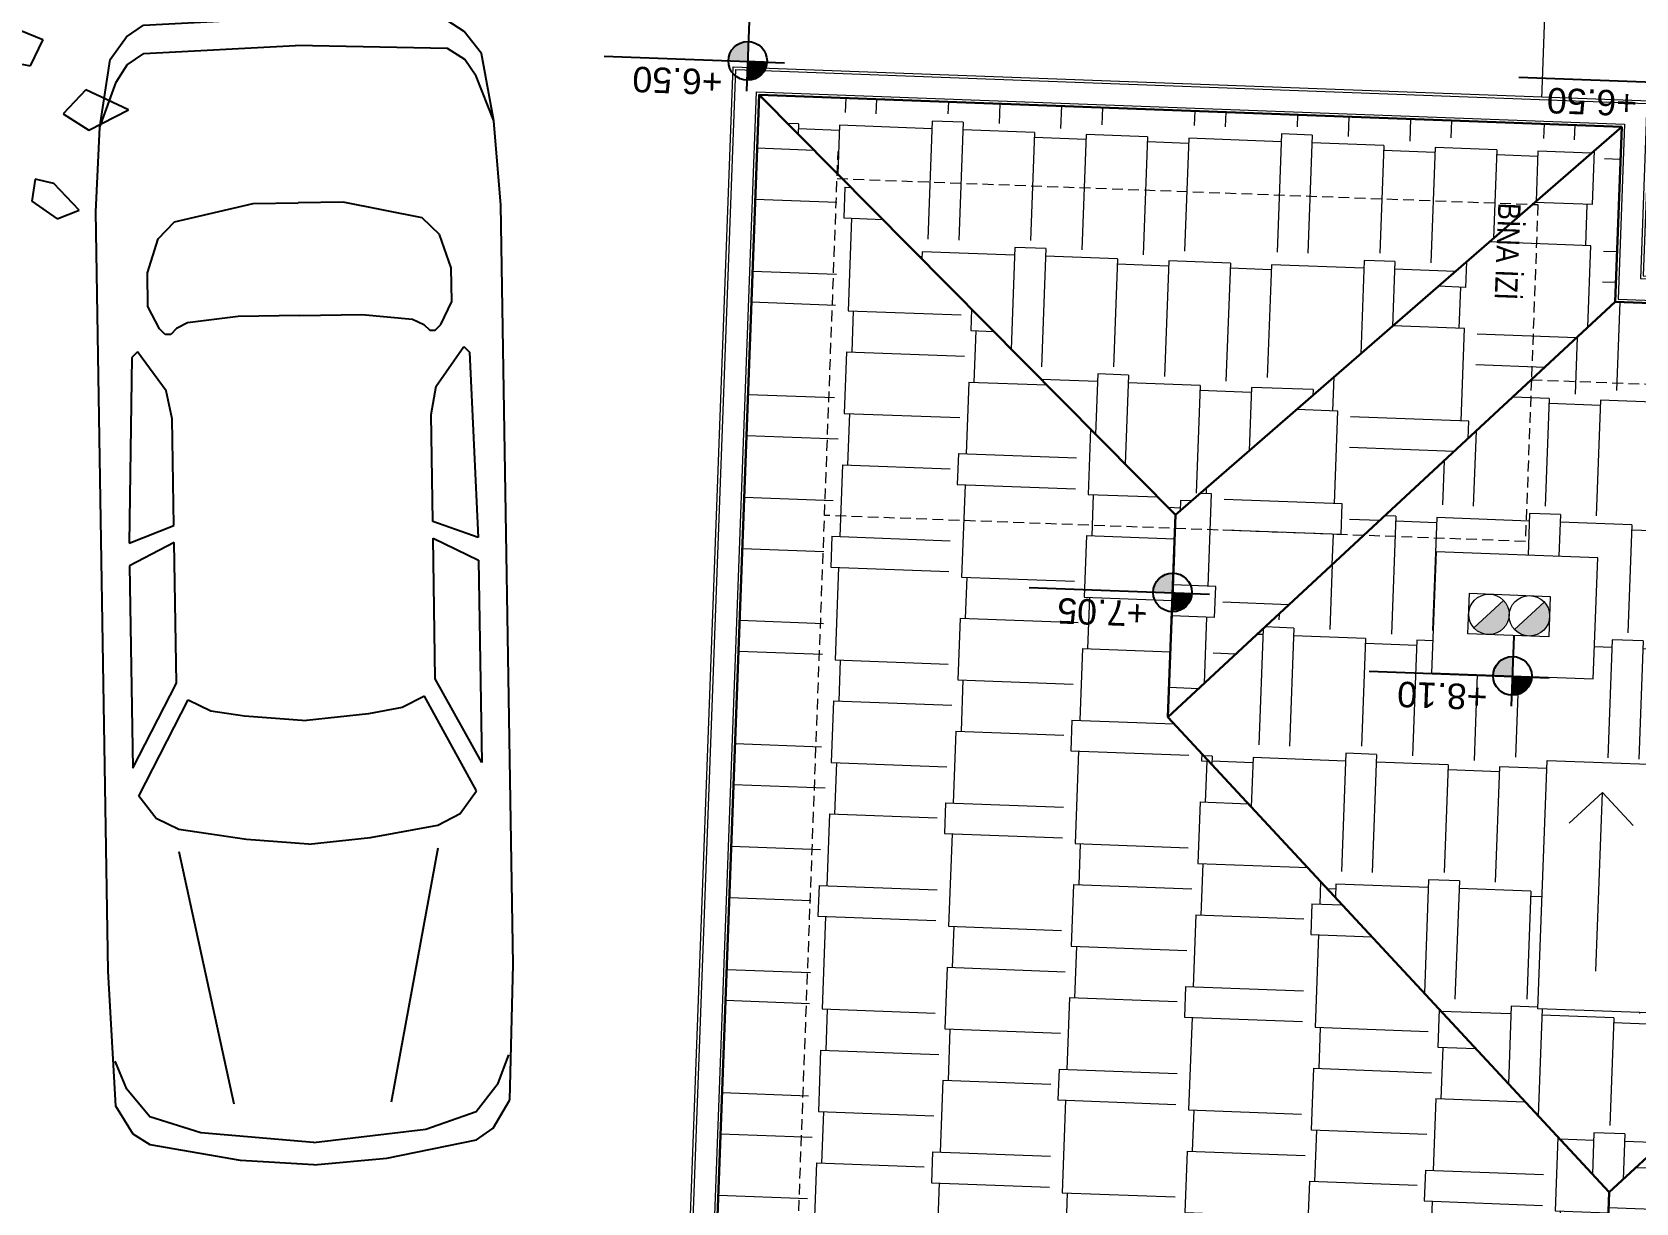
# Model space of a CAD drawing. Header units: centimetres. Extents: x 63871 to 181827, y -95930 to 42199.
# Drawn here: x 175974 to 176568, y 23189 to 23623 of the extents above; entities that cross this region are included whole.
import ezdxf

# ---------------------------------------------------------------- set-up
doc = ezdxf.new("R2010")
doc.units = ezdxf.units.CM
doc.linetypes.add('11-021_500-SatisOfisi_220512$0${ Diamond }', pattern=[12, 4, -2, 2, 2, -2])
for name, color, linetype, lineweight in [('A-AREA-IDEN', 7, 'Continuous', 9), ('A-FLOR-HRAL', 11, 'Continuous', 9), ('A-GLAZ', 151, 'Continuous', 9), ('A-WALL', 12, 'Continuous', 50), ('ARM_Pen_No__252', 8, 'Continuous', 18), ('Baca', 82, 'Continuous', 9), ('İz DÜŞÜMÜ', 7, '11-021_500-SatisOfisi_220512$0${ Diamond }', 18), ('OLUK', 222, 'Continuous', 15), ('tefriş', 21, 'Continuous', 20), ('Çatı', 144, 'Continuous', 30)]:
    doc.layers.add(name, color=color, linetype=linetype, lineweight=lineweight)
for name, color, linetype in [('Bitirme - Duvar', 7, 'Continuous'), ('CAY', 94, 'Continuous'), ('Dıış Ölçü', 140, 'Continuous'), ('furn', 7, 'Continuous'), ('KOT', 171, 'Continuous')]:
    doc.layers.add(name, color=color, linetype=linetype)
doc.styles.add('Arial_1', font='Arial.ttf', dxfattribs={"height": 300})
doc.styles.add('MtXpl_Arial_Narrow_1', font='')
doc.styles.add('OLUŞTURULMUŞ_STİL_1', font='Arial.ttf')
doc.styles.add('RomanS', font='')
doc.styles.get('MtXpl_Arial_Narrow_1').set_extended_font_data('Arial Narrow')
doc.styles.get('RomanS').set_extended_font_data('Stylus BT')
doc.dimstyles.new('BÖYÜK', dxfattribs={"dimtxt": 70, "dimasz": 5, "dimexe": 5, "dimexo": 5, "dimgap": 2, "dimtad": 3, "dimdec": 0, "dimzin": 0, "dimdsep": 46, "dimtxsty": 'RomanS', "dimblk": 'DOT', "dimcen": 5, "dimadec": 0, "dimazin": 0, "dimtfac": 1, "dimtdec": 0, "dimtix": 1, "dimtofl": 0, "dimtmove": 1, "dimatfit": 0, "dimldrblk": 'DOT', "dimfxl": 10, "dimfxlon": 1, "dimtolj": 1, "dimtzin": 0, "dimarcsym": 0})
pattern_1 = [(0, (-196861.627, -36377.483), (97.155, 45.72), [22.86, -19.05, 26.67, -11.43, 34.29, -15.24]), (0, (-196838.767, -36375.58), (97.155, 45.72), [19.05, -72.39, 15.24, -22.86]), (0, (-196793.047, -36380.34), (97.155, 45.72), [11.43, -118.11]), (90, (-196861.627, -36377.483), (-32.385, 45.72), [43.815, -139.065]), (90, (-196838.767, -36377.483), (-32.385, 45.72), [42.8625, -140.0175]), (90, (-196819.717, -36377.483), (-32.385, 45.72), [40.005, -142.875]), (90, (-196793.047, -36380.34), (-32.385, 45.72), [43.815, -139.065]), (90, (-196781.617, -36380.34), (-32.385, 45.72), [43.815, -139.065]), (90, (-196747.327, -36377.483), (-32.385, 45.72), [41.91, -140.97])]
pattern_2 = [(270, (-196861.627, -36377.483), (45.72, -97.155), [22.86, -19.05, 26.67, -11.43, 34.29, -15.24]), (270, (-196859.72, -36400.343), (45.72, -97.155), [19.05, -72.39, 15.24, -22.86]), (270, (-196864.484, -36446.063), (45.72, -97.155), [11.43, -118.11]), (0, (-196861.627, -36377.483), (45.72, 32.385), [43.815, -139.065]), (0, (-196861.627, -36400.343), (45.72, 32.385), [42.8625, -140.0175]), (0, (-196861.627, -36419.393), (45.72, 32.385), [40.005, -142.875]), (0, (-196864.484, -36446.063), (45.72, 32.385), [43.815, -139.065]), (0, (-196864.484, -36457.493), (45.72, 32.385), [43.815, -139.065]), (0, (-196861.627, -36491.783), (45.72, 32.385), [41.91, -140.97])]

# ---------------------------------------------------------------- blocks, each defined once
blk = doc.blocks.new('afadfa')
at = {"layer": 'Baca'}
h = blk.add_hatch(color=0, dxfattribs=at)
h.dxf.hatch_style = 1
h.paths.add_polyline_path([(525548.61, 4261233.83, 0.670516), (525535.77, 4261228.56, 0.199315), (525537.97, 4261223.25)])
h = blk.add_hatch(color=0, dxfattribs=at)
h.dxf.hatch_style = 1
h.paths.add_polyline_path([(525563.68, 4261233.75, 0.675614), (525550.77, 4261228.56, 0.202965), (525553.05, 4261223.18)])
for p, q in [((525537.97, 4261223.25), (525548.61, 4261233.83)), ((525553.05, 4261223.18), (525563.68, 4261233.75))]:
    blk.add_line(p, q, dxfattribs=at)
blk.add_lwpolyline([(525535.77, 4261236.11), (525565.77, 4261236.05), (525565.77, 4261220.99), (525535.77, 4261221.06)], close=True, dxfattribs=at)
for centre in [(525543.27, 4261228.56), (525558.27, 4261228.56)]:
    blk.add_circle(centre, 7.5, dxfattribs=at)
blk = doc.blocks.new('HRD')
at = {"layer": 'ARM_Pen_No__252'}
h = blk.add_hatch(dxfattribs=at)
h.set_pattern_fill('AR-B816', color=256, scale=0.09)
h.set_pattern_definition([(0, (-39959.2, 0), (0, 18.288), []), (90, (-39959.2, 0), (-18.288, 18.288), [18.288, -18.288])])
h.paths.add_polyline_path([(154149.63, 35592.48), (154149.63, 35503.48), (154219.63, 35503.48), (154219.63, 35483.24), (154324.63, 35483.24), (154324.63, 35692.48), (154369.63, 35692.48), (154369.63, 35927.48), (154369.63, 35927.48), (154369.63, 36097.48), (154369.63, 36177.48), (154254.63, 36177.48), (153954.63, 36177.48), (153839.63, 36177.48), (153839.63, 35897.6), (153869.63, 35897.54), (153869.63, 35882.48), (154019.63, 35882.48), (154019.63, 35872.48), (154019.63, 35833.25, -0.444416), (154030.45, 35823.48, -0.444416), (154019.63, 35813.72), (154019.63, 35773.48), (153939.63, 35773.48), (153939.63, 35692.48), (154019.63, 35692.48), (154019.63, 35687.48), (154019.63, 35633.7), (154020.63, 35632.93), (154019.63, 35631.47), (154019.63, 35592.48), (154019.63, 35582.48), (153989.63, 35582.48), (153989.63, 35577.48), (153989.63, 35497.48), (153989.63, 35437.48), (153994.63, 35437.48), (154094.63, 35437.48), (154139.63, 35437.48), (154139.63, 35592.48)])
blk.add_line((154324.63, 35644.48), (154369.63, 35644.48))
at = {"layer": 'A-FLOR-HRAL'}
blk.add_line((154119.71, 35317.48), (154119.71, 35417.48), dxfattribs=at)
at = {"layer": 'A-GLAZ', "ltscale": 3}
for p, q in [((154369.63, 35692.48), (154369.63, 35542.48)), ((154389.63, 35692.48), (154389.63, 35542.48)), ((154379.63, 35687.48), (154379.63, 35612.48)), ((154384.63, 35612.48), (154384.63, 35687.48)), ((154382.13, 35682.48), (154382.13, 35617.48)), ((154379.63, 35622.48), (154374.63, 35622.48)), ((154374.63, 35622.48), (154374.63, 35547.48)), ((154379.63, 35617.48), (154374.63, 35617.48)), ((154377.13, 35617.48), (154377.13, 35552.48)), ((154379.63, 35547.48), (154379.63, 35622.48)), ((154379.63, 35617.48), (154384.63, 35617.48)), ((154379.63, 35612.48), (154384.63, 35612.48)), ((154379.63, 35552.48), (154374.63, 35552.48)), ((154379.63, 35547.48), (154379.63, 35552.48)), ((154389.63, 35547.48), (154369.63, 35547.48)), ((154369.63, 35547.48), (154369.63, 35542.48)), ((154389.63, 35542.48), (154389.63, 35547.48)), ((154369.63, 35542.48), (154389.63, 35542.48))]:
    blk.add_line(p, q, dxfattribs=at)
at = {"layer": 'A-WALL', "lineweight": 53}
for p, q in [((154139.63, 35437.48), (154139.63, 35592.48)), ((154139.63, 35592.48), (154149.63, 35592.48)), ((154149.63, 35592.48), (154149.63, 35437.48)), ((154369.63, 35437.48), (154369.63, 35542.48)), ((154369.63, 35542.48), (154389.63, 35542.48)), ((154389.63, 35542.48), (154389.63, 35417.48)), ((154389.63, 35542.48), (154389.63, 35417.48)), ((154094.63, 35437.48), (154139.63, 35437.48)), ((154149.63, 35437.48), (154369.63, 35437.48)), ((154389.63, 35417.48), (154094.63, 35417.48))]:
    blk.add_line(p, q, dxfattribs=at)
at = {"layer": 'A-WALL', "lineweight": 50}
blk.add_line((154389.63, 35542.48), (154369.63, 35542.48), dxfattribs=at)
at = {"layer": 'Bitirme - Duvar', "color": 161, "linetype": 'Continuous', "lineweight": 25}
blk.add_line((154427.13, 35617.48), (154369.63, 35617.48), dxfattribs=at)
blk.add_circle((154437.36, 35617.48), 10.23, dxfattribs=at)
at = {"layer": 'İz DÜŞÜMÜ'}
blk.add_lwpolyline([(153819.63, 36347.48), (154419.63, 36347.49), (154419.63, 35292.49), (154159.63, 35292.49), (154159.63, 35357.48), (153819.63, 35357.48), (153819.63, 36347.48)], dxfattribs=at)
at = {"layer": 'tefriş'}
for p, q in [((154324.63, 35483.24), (154324.63, 35692.48)), ((154324.63, 35644.48), (154324.63, 35540.24)), ((154369.63, 35644.48), (154324.63, 35644.48)), ((154325.53, 35542.04), (154325.53, 35642.68)), ((154326.43, 35643.58), (154367.83, 35643.58)), ((154368.73, 35642.68), (154368.73, 35542.04)), ((154369.63, 35540.24), (154369.63, 35644.48)), ((154330.03, 35639.53), (154330.03, 35623.04)), ((154331.83, 35639.53), (154330.03, 35639.53)), ((154331.83, 35623.04), (154331.83, 35639.53)), ((154333.63, 35639.53), (154333.63, 35623.04)), ((154335.43, 35639.53), (154333.63, 35639.53)), ((154335.43, 35623.04), (154335.43, 35639.53)), ((154337.23, 35639.53), (154337.23, 35623.04)), ((154339.03, 35639.53), (154337.23, 35639.53)), ((154339.03, 35623.04), (154339.03, 35639.53)), ((154340.83, 35639.53), (154340.83, 35623.04)), ((154342.63, 35639.53), (154340.83, 35639.53)), ((154342.63, 35623.04), (154342.63, 35639.53)), ((154344.43, 35639.53), (154344.43, 35623.04)), ((154346.23, 35639.53), (154344.43, 35639.53)), ((154346.23, 35623.04), (154346.23, 35639.53)), ((154348.03, 35639.53), (154348.03, 35623.04)), ((154349.83, 35639.53), (154348.03, 35639.53)), ((154349.83, 35623.04), (154349.83, 35639.53)), ((154351.63, 35639.53), (154351.63, 35623.04)), ((154353.43, 35639.53), (154351.63, 35639.53)), ((154353.43, 35623.04), (154353.43, 35639.53)), ((154355.23, 35639.53), (154355.23, 35623.04)), ((154357.03, 35639.53), (154355.23, 35639.53)), ((154357.03, 35623.04), (154357.03, 35639.53)), ((154358.83, 35639.53), (154358.83, 35623.04)), ((154360.63, 35639.53), (154358.83, 35639.53)), ((154360.63, 35623.04), (154360.63, 35639.53)), ((154362.43, 35639.53), (154362.43, 35623.04)), ((154364.23, 35639.53), (154362.43, 35639.53)), ((154364.23, 35623.04), (154364.23, 35639.53)), ((154360.18, 35618.99), (154329.58, 35618.99)), ((154330.03, 35623.04), (154331.83, 35623.04)), ((154330.03, 35618.09), (154359.73, 35618.09)), ((154333.63, 35623.04), (154335.43, 35623.04)), ((154337.23, 35623.04), (154339.03, 35623.04)), ((154340.83, 35623.04), (154342.63, 35623.04)), ((154344.43, 35623.04), (154346.23, 35623.04)), ((154348.03, 35623.04), (154349.83, 35623.04)), ((154351.63, 35623.04), (154353.43, 35623.04)), ((154355.23, 35623.04), (154357.03, 35623.04)), ((154358.83, 35623.04), (154360.63, 35623.04)), ((154362.43, 35623.04), (154364.23, 35623.04)), ((154326.88, 35616.29), (154326.88, 35584.79)), ((154327.78, 35615.84), (154327.78, 35585.24)), ((154361.98, 35615.84), (154361.98, 35585.24)), ((154362.88, 35616.29), (154362.88, 35584.79)), ((154353.48, 35593.8), (154367.02, 35580.26)), ((154365.81, 35579.05), (154352.27, 35592.59)), ((154364.63, 35585.6), (154364.63, 35591.76)), ((154365.77, 35591.76), (154365.77, 35585.6)), ((154329.58, 35582.09), (154360.18, 35582.09)), ((154359.73, 35582.99), (154330.03, 35582.99)), ((154326.88, 35545.19), (154326.88, 35576.69)), ((154327.78, 35545.64), (154327.78, 35576.24)), ((154329.58, 35579.39), (154360.18, 35579.39)), ((154359.73, 35578.49), (154330.03, 35578.49)), ((154361.98, 35545.64), (154361.98, 35576.24)), ((154362.88, 35545.19), (154362.88, 35576.69)), ((154364.63, 35576.14), (154364.63, 35569.97)), ((154365.77, 35569.97), (154365.77, 35576.14)), ((154324.63, 35540.24), (154369.63, 35540.24)), ((154367.83, 35541.14), (154326.43, 35541.14)), ((154360.18, 35542.49), (154329.58, 35542.49)), ((154330.03, 35543.39), (154359.73, 35543.39)), ((154204.63, 35509.48), (154204.63, 35510.48)), ((154204.63, 35510.48), (154214.63, 35510.48)), ((154214.63, 35510.48), (154214.63, 35509.48)), ((154149.63, 35507.48), (154149.63, 35441.48)), ((154219.63, 35507.48), (154149.63, 35507.48)), ((154214.63, 35509.48), (154204.63, 35509.48)), ((154210.63, 35507.48), (154210.63, 35509.48)), ((154213.63, 35507.48), (154213.63, 35509.48)), ((154219.63, 35441.48), (154219.63, 35507.48)), ((154219.63, 35503.48), (154149.63, 35503.48)), ((154149.63, 35502.48), (154219.63, 35502.48)), ((154219.63, 35483.24), (154324.63, 35483.24)), ((154149.63, 35441.48), (154153.66, 35441.48)), ((154165.5, 35441.48), (154168.81, 35441.48)), ((154179.63, 35441.48), (154219.63, 35441.48)), ((154152.63, 35437.48), (154152.63, 35438.48)), ((154152.63, 35438.48), (154153.39, 35438.48)), ((154216.63, 35437.48), (154152.63, 35437.48)), ((154179.63, 35438.48), (154216.63, 35438.48)), ((154216.63, 35438.48), (154216.63, 35437.48))]:
    blk.add_line(p, q, dxfattribs=at)
blk.add_lwpolyline([(154352.81, 35620.62), (154352.81, 35621.46), (154337.06, 35621.46), (154337.06, 35620.62)], close=True, dxfattribs=at)
for centre in [(154347.46, 35600.61), (154347.46, 35560.51)]:
    blk.add_circle(centre, 3.11, dxfattribs=at)
for centre, radius, start, end in [((154326.43, 35642.68), 0.9, 90, 180), ((154367.83, 35642.68), 0.9, 0, 90), ((154329.58, 35616.29), 2.7, 90, 180), ((154330.03, 35615.84), 2.25, 90, 180), ((154359.73, 35615.84), 2.25, 0, 90), ((154360.18, 35616.29), 2.7, 0, 90), ((154352.88, 35593.19), 0.857, 45, 225), ((154353.77, 35592.3), 0.572, 270, 270), ((154365.2, 35586.62), 1.71, 109.47122, 70.52878), ((154365.2, 35591.76), 0.572, 0, 180), ((154329.58, 35584.79), 2.7, 180, 270), ((154330.03, 35585.24), 2.25, 180, 270), ((154359.73, 35585.24), 2.25, 270, 312.8196), ((154360.18, 35584.79), 2.7, 270, 313.18306), ((154360.18, 35584.79), 2.7, 352.10725, 0), ((154365.2, 35585.94), 0.668, 211.22508, 328.77492), ((154365.2, 35580.87), 1.71, 345, 105), ((154329.58, 35576.69), 2.7, 90, 180), ((154330.03, 35576.24), 2.25, 90, 180), ((154359.73, 35576.24), 2.25, 0, 90), ((154360.18, 35576.69), 2.7, 0, 90), ((154365.2, 35580.87), 1.71, 165, 285), ((154365.2, 35575.12), 1.71, 289.47122, 250.52878), ((154365.2, 35575.79), 0.668, 31.22508, 148.77492), ((154366.41, 35579.66), 0.857, 225, 45), ((154365.2, 35569.97), 0.572, 180, 0), ((154326.43, 35542.04), 0.9, 180, 270), ((154329.58, 35545.19), 2.7, 180, 270), ((154330.03, 35545.64), 2.25, 180, 270), ((154359.73, 35545.64), 2.25, 270, 0), ((154360.18, 35545.19), 2.7, 270, 0), ((154367.83, 35542.04), 0.9, 270, 0)]:
    blk.add_arc(centre, radius, start, end, dxfattribs=at)
at = {"layer": 'Baca'}
blk.add_blockref('afadfa', (-371386.14, -4225783.58), dxfattribs=at)
at = {"style": 'MtXpl_Arial_Narrow_1'}
blk.add_text('I.KAT İZ DÜŞÜMÜ', height=8.316, rotation=359.95698, dxfattribs=at).set_placement((154335.01, 35297.43))
at = {"layer": 'Bitirme - Duvar', "linetype": 'Continuous', "char_height": 10, "attachment_point": 7, "style": 'OLUŞTURULMUŞ_STİL_1'}
for s, insert, rotation in [('\\A1;150', (154394.56, 35623.32), 0), ('\\A1;P', (154443.49, 35615.16), 90)]:
    blk.add_mtext(s, dxfattribs=dict(at, insert=insert, rotation=rotation))
at = {"layer": 'Bitirme - Duvar', "linetype": 'Continuous', "insert": (154394.56, 35603.32), "char_height": 10, "width": 22.2306, "attachment_point": 7, "rotation": 0, "style": 'OLUŞTURULMUŞ_STİL_1'}
blk.add_mtext('\\A1;120', dxfattribs=at)
blk = doc.blocks.new('02PCAR03')
at = {"color": 0, "linetype": 'ByBlock'}
for p, q in [((-185, 35), (-197, 33)), ((-185, 35), (-193, 32)), ((-170, 36), (-185, 35)), ((-35, 36), (-170, 36)), ((-11, 35), (-35, 36)), ((-14, 33), (-19, 35)), ((-6, 32), (-11, 35)), ((-197, 33), (-201, 30)), ((-193, 32), (-196, 30)), ((-9, 29), (-14, 33)), ((-4, 29), (-6, 32)), ((-201, 30), (-203, 27)), ((-196, 30), (-198, 27)), ((-145, 29), (-144, 30)), ((-138, 24), (-145, 29)), ((-144, 30), (-111, 31)), ((-111, 31), (-114, 23)), ((-111, 23), (-107, 31)), ((-107, 31), (-71, 31)), ((-71, 31), (-86, 23)), ((-66, 30), (-83, 21)), ((-62, 27), (-66, 30)), ((-6, 20), (-9, 29)), ((-1, 13), (-4, 29)), ((-203, 27), (-204, 0)), ((-198, 27), (-199, 0)), ((-159, 27), (-165, 25)), ((-153, 27), (-159, 27)), ((-149, 25), (-153, 27)), ((-60, 23), (-62, 27)), ((-165, 25), (-168, 22)), ((-148, 24), (-149, 25)), ((-149, 22), (-148, 23)), ((-148, 23), (-148, 24)), ((-133, 23), (-138, 24)), ((-114, 23), (-133, 23)), ((-86, 23), (-111, 23)), ((-58, 11), (-60, 23)), ((-11, 14), (-56, 23)), ((-168, 22), (-171, 8)), ((-151, 11), (-150, 20)), ((-150, 20), (-149, 22)), ((-83, 21), (-81, 17)), ((-4, 0), (-6, 20)), ((-81, 17), (-80, 11)), ((0, 0), (-1, 13)), ((-151, 0), (-151, 11)), ((-80, 11), (-79, 0)), ((-57, 0), (-58, 11)), ((-171, 8), (-171, 0)), ((-203, -27), (-204, 0)), ((-198, -27), (-199, 0)), ((-171, -8), (-171, 0)), ((-151, 0), (-151, -11)), ((-80, -11), (-79, 0)), ((-57, 0), (-58, -11)), ((-4, 0), (-6, -20)), ((0, 0), (-1, -13)), ((-168, -22), (-171, -8)), ((-151, -11), (-150, -20)), ((-81, -17), (-80, -11)), ((-58, -11), (-60, -23)), ((-11, -14), (-56, -23)), ((-1, -13), (-4, -29)), ((-83, -21), (-81, -17)), ((-165, -25), (-168, -22)), ((-150, -20), (-149, -22)), ((-149, -22), (-148, -23)), ((-66, -30), (-83, -21)), ((-6, -20), (-9, -29)), ((-159, -27), (-165, -25)), ((-149, -25), (-153, -27)), ((-148, -24), (-149, -25)), ((-148, -23), (-148, -24)), ((-138, -24), (-145, -29)), ((-133, -23), (-138, -24)), ((-114, -23), (-133, -23)), ((-111, -31), (-114, -23)), ((-86, -23), (-111, -23)), ((-111, -23), (-107, -31)), ((-71, -31), (-86, -23)), ((-60, -23), (-62, -27)), ((-201, -30), (-203, -27)), ((-196, -30), (-198, -27)), ((-153, -27), (-159, -27)), ((-62, -27), (-66, -30)), ((-197, -33), (-201, -30)), ((-193, -32), (-196, -30)), ((-145, -29), (-144, -30)), ((-144, -30), (-111, -31)), ((-107, -31), (-71, -31)), ((-9, -29), (-14, -33)), ((-4, -29), (-6, -32)), ((-185, -35), (-197, -33)), ((-185, -35), (-193, -32)), ((-14, -33), (-19, -35)), ((-6, -32), (-11, -35)), ((-170, -36), (-185, -35)), ((-35, -36), (-170, -36)), ((-11, -35), (-35, -36))]:
    blk.add_line(p, q, dxfattribs=at)
blk = doc.blocks.new('_Dot')
at = {"color": 0, "linetype": 'ByBlock', "lineweight": -2}
blk.add_line((-0.5, 0), (-1, 0), dxfattribs=at)
at = {"color": 0, "linetype": 'ByBlock', "const_width": 0.5}
blk.add_lwpolyline([(-0.25, 0, 1), (0.25, 0, 1)], format="xyb", close=True, dxfattribs=at)
blk = doc.blocks.new('*D299')
at = {"layer": 'Defpoints', "color": 0, "transparency": 16777216}
for p in [(-1395.73, 9282.73), (-1395.73, 9282.73), (-1420.01, 8628.9)]:
    blk.add_point(p, dxfattribs=at)
at = {"layer": 'Dıış Ölçü', "color": 0, "lineweight": -2, "transparency": 16777216}
for p, q in [((-1395.73, 9282.73), (-1390.74, 9282.54)), ((-1419.82, 8633.9), (-1395.92, 9277.73)), ((-1420.01, 8628.9), (-1415.01, 8628.71))]:
    blk.add_line(p, q, dxfattribs=at)
at = {"layer": 'Dıış Ölçü', "color": 0, "lineweight": -2, "transparency": 16777216, "xscale": 5, "yscale": 5, "zscale": 5}
for p, rotation in [((-1395.73, 9282.73), 87.87361722026651), ((-1420.01, 8628.9), 267.8736172202665)]:
    blk.add_blockref('_Dot', p, dxfattribs=dict(at, rotation=rotation))
at = {"layer": 'Dıış Ölçü', "color": 0, "transparency": 16777216, "insert": (-1446.41, 8957.24), "char_height": 70, "attachment_point": 5, "rotation": 87.87362, "style": 'RomanS'}
blk.add_mtext('\\A1;654', dxfattribs=at)
blk = doc.blocks.new('A$C5AA32782')
at = {"layer": 'CAY'}
for p, q in [((566, 945.5, 0), (539.4, 903.2, 0)), ((585.9, 912.6, 0), (566, 945.5, 0)), ((452.9, 931.4, 0), (426.3, 893.8, 0)), ((456.2, 922, 0), (452.9, 931.4, 0)), ((479.5, 870.3, 0), (456.2, 922, 0)), ((539.4, 903.2, 0), (566, 879.7, 0)), ((615.9, 903.2, 0), (585.9, 912.6, 0)), ((602.6, 889.1, 0), (615.9, 903.2, 0)), ((669.1, 912.6, 0), (652.5, 893.8, 0)), ((672.4, 889.1, 0), (669.1, 912.6, 0)), ((328.5, 887.1, 0), (288.5, 854.2, 0)), ((355.1, 891.8, 0), (328.5, 887.1, 0)), ((385, 873, 0), (355.1, 891.8, 0)), ((426.3, 893.8, 0), (432.9, 870.3, 0)), ((566, 879.7, 0), (602.6, 889.1, 0)), ((652.5, 893.8, 0), (662.4, 879.7, 0)), ((662.4, 879.7, 0), (672.4, 889.1, 0)), ((211.1, 882.5, 0), (201.2, 877.8, 0)), ((201.2, 877.8, 0), (211.1, 821.4, 0)), ((254.4, 859, 0), (211.1, 882.5, 0)), ((381.7, 858.9, 0), (385, 873, 0)), ((432.9, 870.3, 0), (462.9, 865.6, 0)), ((462.9, 865.6, 0), (479.5, 870.3, 0)), ((251, 821.4, 0), (254.4, 859, 0)), ((288.5, 854.2, 0), (288.5, 849.5, 0)), ((288.5, 849.5, 0), (315.2, 811.9, 0)), ((325.1, 830.7, 0), (331.8, 849.5, 0)), ((331.8, 849.5, 0), (345.1, 849.5, 0)), ((345.1, 849.5, 0), (358.4, 844.8, 0)), ((358.4, 844.8, 0), (381.7, 858.9, 0)), ((644.5, 829.4, 0), (674.4, 838.7, 0)), ((674.4, 838.7, 0), (701, 820, 0)), ((211.1, 821.4, 0), (234.4, 802.6, 0)), ((234.4, 802.6, 0), (251, 821.4, 0)), ((315.2, 811.9, 0), (325.1, 830.7, 0)), ((436.8, 821.9, 0), (416.8, 821.9, 0)), ((416.8, 821.9, 0), (420.1, 789, 0)), ((450.1, 807.8, 0), (436.8, 821.9, 0)), ((542.4, 778.7, 0), (549.1, 816.3, 0)), ((549.1, 816.3, 0), (575.7, 778.7, 0)), ((617.8, 810.6, 0), (644.5, 829.4, 0)), ((701, 820, 0), (667.7, 796.5, 0)), ((107, 781, 0), (77, 799.8, 0)), ((77, 799.8, 0), (77, 762.2, 0)), ((347, 805.9, 0), (333.7, 796.5, 0)), ((377, 777.7, 0), (347, 805.9, 0)), ((420.1, 789, 0), (440.1, 803.1, 0)), ((440.1, 803.1, 0), (450.1, 807.8, 0)), ((667.7, 796.5, 0), (617.8, 810.6, 0)), ((776.2, 813.8, 0), (739, 790.4, 0)), ((776.2, 813.8, 0), (772.2, 785.7, 0)), ((333.7, 796.5, 0), (313.8, 759, 0)), ((739, 790.4, 0), (772.2, 785.7, 0)), ((113.6, 752.8, 0), (107, 781, 0)), ((163.9, 778.9, 0), (152.9, 755.4, 0)), ((191.6, 778.9, 0), (163.9, 778.9, 0)), ((194, 755.2, 0), (191.6, 778.9, 0)), ((383.6, 768.3, 0), (377, 777.7, 0)), ((380.3, 749.6, 0), (383.6, 768.3, 0)), ((549.1, 778.7, 0), (542.4, 778.7, 0)), ((555.7, 764.6, 0), (549.1, 778.7, 0)), ((582.4, 774, 0), (555.7, 764.6, 0)), ((575.7, 778.7, 0), (582.4, 774, 0)), ((77, 762.2, 0), (107, 738.7, 0)), ((107, 738.7, 0), (113.6, 752.8, 0)), ((152.9, 755.4, 0), (147.3, 735.9, 0)), ((175, 743.7, 0), (194.4, 755.4, 0)), ((313.8, 759, 0), (307.1, 744.9, 0)), ((307.1, 744.9, 0), (333.7, 749.6, 0)), ((333.7, 749.6, 0), (353.7, 744.9, 0)), ((353.7, 744.9, 0), (380.3, 749.6, 0)), ((802.2, 743.4, 0), (825.4, 762.2, 0)), ((825.4, 762.2, 0), (805.5, 719.9, 0)), ((147.3, 735.9, 0), (175, 743.7, 0)), ((752.3, 715.2, 0), (765.6, 743.4, 0)), ((765.6, 743.4, 0), (802.2, 743.4, 0)), ((547, 726.4, 0), (523.7, 688.8, 0)), ((566.9, 688.8, 0), (547, 726.4, 0)), ((695, 715.3, 0), (685, 682.5, 0)), ((728.2, 701.2, 0), (695, 715.3, 0)), ((778.9, 701.1, 0), (752.3, 715.2, 0)), ((805.5, 719.9, 0), (778.9, 701.1, 0)), ((728.2, 663.7, 0), (728.2, 701.2, 0)), ((113.6, 687.1, 0), (80.3, 682.4, 0)), ((80.3, 682.4, 0), (80.3, 654.2, 0)), ((113.6, 668.3, 0), (113.6, 687.1, 0)), ((206.1, 691.9, 0), (172.9, 673.1, 0)), ((242.7, 677.8, 0), (206.1, 691.9, 0)), ((523.7, 688.8, 0), (533.7, 655.9, 0)), ((533.7, 655.9, 0), (566.9, 688.8, 0)), ((685, 682.5, 0), (701.6, 668.4, 0)), ((80.3, 654.2, 0), (113.6, 668.3, 0)), ((172.9, 673.1, 0), (212.8, 659, 0)), ((226.1, 659, 0), (242.7, 677.8, 0)), ((701.6, 668.4, 0), (728.2, 663.7, 0)), ((752.3, 668.3, 0), (768.9, 673, 0)), ((768.9, 635.4, 0), (752.3, 668.3, 0)), ((768.9, 673, 0), (842.1, 649.5, 0)), ((212.8, 659, 0), (226.1, 659, 0)), ((447.5, 660.3, 0), (407.6, 634.6, 0)), ((430.9, 625.3, 0), (447.5, 648.7, 0)), ((447.5, 660.3, 0), (447.5, 648.7, 0)), ((619.8, 646.7, 0), (593.2, 618.5, 0)), ((626.5, 609.1, 0), (619.8, 646.7, 0)), ((842.1, 649.5, 0), (878.7, 640.1, 0)), ((110.8, 630, 0), (80.9, 587.7, 0)), ((144.1, 625.3, 0), (110.8, 630, 0)), ((407.6, 634.6, 0), (430.9, 625.3, 0)), ((825.4, 626, 0), (768.9, 635.4, 0)), ((878.7, 640.1, 0), (825.4, 626, 0)), ((134.1, 592.4, 0), (144.1, 625.3, 0)), ((593.2, 618.5, 0), (603.2, 576.2, 0)), ((0.4, 572.3, 0), (5.9, 607.5, 0)), ((5.9, 607.5, 0), (33.6, 607.5, 0)), ((33.6, 607.5, 0), (36.4, 591.8, 0)), ((653.1, 599.7, 0), (626.5, 609.1, 0)), ((656.4, 580.9, 0), (653.1, 599.7, 0)), ((36.4, 591.8, 0), (0.4, 572.3, 0)), ((80.9, 587.7, 0), (60.9, 559.5, 0)), ((87.6, 568.9, 0), (134.1, 592.4, 0)), ((603.2, 576.2, 0), (656.4, 580.9, 0)), ((851.7, 554.1, 0), (885, 582.3, 0)), ((885, 582.3, 0), (911.6, 568.2, 0)), ((60.9, 559.5, 0), (87.6, 568.9, 0)), ((238.2, 576, 0), (227.1, 556.4, 0)), ((252.1, 560.3, 0), (238.2, 576, 0)), ((827.9, 533.9, 0), (835.1, 563.5, 0)), ((875, 540, 0), (835.1, 563.5, 0)), ((911.6, 568.2, 0), (888.3, 544.7, 0)), ((227.1, 556.4, 0), (238.2, 544.7, 0)), ((238.2, 544.7, 0), (252.1, 560.3, 0)), ((480.7, 559.5, 0), (469.6, 517.6, 0)), ((480.7, 559.5, 0), (532.8, 541.1, 0)), ((873.9, 540.7, 0), (888.3, 544.7, 0)), ((519.5, 517.6, 0), (532.8, 541.1, 0)), ((758.9, 532, 0), (732.3, 527.3, 0)), ((732.3, 527.3, 0), (732.3, 513.2, 0)), ((788.5, 511.1, 0), (758.9, 532, 0)), ((855.1, 511.8, 0), (827.9, 533.9, 0)), ((865, 516.5, 0), (875, 540, 0)), ((469.6, 517.6, 0), (486.2, 480, 0)), ((502.9, 465.9, 0), (519.5, 517.6, 0)), ((732.3, 513.2, 0), (745.6, 494.4, 0)), ((788.5, 511.1, 0), (758.9, 485, 0)), ((855.1, 511.8, 0), (865, 516.5, 0)), ((745.6, 494.4, 0), (758.9, 485, 0)), ((63.9, 482, 0), (47.2, 453.8, 0)), ((93.8, 482, 0), (63.9, 482, 0)), ((110.4, 453.8, 0), (93.8, 482, 0)), ((486.2, 480, 0), (502.9, 465.9, 0)), ((664, 488.3, 0), (631.4, 457.6, 0)), ((664, 488.3, 0), (678, 438.8, 0)), ((807.7, 450.2, 0), (846.9, 477.9, 0)), ((846.9, 477.9, 0), (870.2, 468.5, 0)), ((870.2, 468.5, 0), (856.9, 440.3, 0)), ((47.2, 453.8, 0), (83.8, 439.7, 0)), ((83.8, 439.7, 0), (110.4, 453.8, 0)), ((631.4, 457.6, 0), (651.4, 434.1, 0)), ((807.7, 450.2, 0), (856.9, 440.3, 0)), ((192.8, 430.8, 0), (165.1, 395.5, 0)), ((231.6, 419, 0), (192.8, 430.8, 0)), ((651.4, 434.1, 0), (671.4, 405.9, 0)), ((671.4, 405.9, 0), (678, 438.8, 0)), ((762.3, 435, 0), (752.8, 421.6, 0)), ((793.1, 404.9, 0), (762.3, 435, 0)), ((192.8, 399.5, 0), (231.6, 419, 0)), ((752.8, 421.6, 0), (759.9, 388.1, 0)), ((915.7, 415.1, 0), (891.6, 389.5, 0)), ((961, 393.8, 0), (915.7, 415.1, 0)), ((162.3, 372.1, 0), (192.8, 399.5, 0)), ((165.1, 395.5, 0), (162.3, 372.1, 0)), ((795.4, 358, 0), (793.1, 404.9, 0)), ((918.8, 372.4, 0), (961, 393.8, 0)), ((13.3, 387.6, 0), (0, 350, 0)), ((0, 350, 0), (43.2, 382.9, 0)), ((43.2, 382.9, 0), (13.3, 387.6, 0)), ((609.3, 376.3, 0), (585.9, 348.8, 0)), ((609.3, 376.3, 0), (612.6, 348.8, 0)), ((759.9, 388.1, 0), (795.4, 358, 0)), ((891.6, 389.5, 0), (918.8, 372.4, 0)), ((585.9, 348.8, 0), (612.6, 348.8, 0)), ((712.3, 330, 0), (705.7, 311.2, 0)), ((732.3, 325.3, 0), (712.3, 330, 0)), ((742.3, 287.7, 0), (732.3, 325.3, 0)), ((705.7, 311.2, 0), (709, 268.9, 0)), ((862, 320.6, 0), (858.7, 297.1, 0)), ((882, 315.9, 0), (862, 320.6, 0)), ((908.6, 287.7, 0), (882, 315.9, 0)), ((858.7, 297.1, 0), (885.3, 278.3, 0)), ((735.6, 264.2, 0), (742.3, 287.7, 0)), ((885.3, 278.3, 0), (908.6, 287.7, 0)), ((60.4, 268.9, 0), (37.1, 221.9, 0)), ((70.4, 236, 0), (60.4, 268.9, 0)), ((709, 268.9, 0), (689.1, 245.4, 0)), ((689.1, 245.4, 0), (735.6, 264.2, 0)), ((815.5, 254.8, 0), (785.5, 268.9, 0)), ((785.5, 268.9, 0), (788.8, 250.1, 0)), ((832.1, 217.2, 0), (815.5, 254.8, 0)), ((788.8, 250.1, 0), (808.8, 212.5, 0)), ((788.8, 250.1, 0), (808.8, 212.5, 0)), ((37.1, 221.9, 0), (57.1, 193.7, 0)), ((53.7, 207.8, 0), (70.4, 236, 0)), ((158.3, 222.5, 0), (144.4, 214.7, 0)), ((177.7, 210.8, 0), (158.3, 222.5, 0)), ((57.1, 193.7, 0), (53.7, 207.8, 0)), ((144.4, 214.7, 0), (116.7, 187.3, 0)), ((152.8, 183.4, 0), (177.7, 210.8, 0)), ((798.8, 179.6, 0), (832.1, 217.2, 0)), ((808.8, 212.5, 0), (798.8, 179.6, 0)), ((116.7, 187.3, 0), (152.8, 183.4, 0)), ((598.8, 147.3, 0), (591.7, 120.5, 0)), ((617.8, 137.2, 0), (598.8, 147.3, 0)), ((608.3, 110.5, 0), (617.8, 137.2, 0)), ((711.9, 149.9, 0), (699, 99.8, 0)), ((711.9, 149.9, 0), (729, 113.9, 0)), ((591.7, 120.5, 0), (608.3, 110.5, 0)), ((755.6, 81, 0), (729, 113.9, 0)), ((170.2, 85.7, 0), (146.9, 71.6, 0)), ((193.4, 62.2, 0), (170.2, 85.7, 0)), ((699, 99.8, 0), (715.7, 85.7, 0)), ((715.7, 85.7, 0), (755.6, 81, 0)), ((146.9, 71.6, 0), (160.2, 38.7, 0)), ((325.8, 72.5, 0), (294.7, 67.6, 0)), ((325.8, 72.5, 0), (321.3, 53.5, 0)), ((347.3, 75.1, 0), (337.3, 42.2, 0)), ((380.6, 61, 0), (347.3, 75.1, 0)), ((424.6, 70.4, 0), (418.1, 47.4, 0)), ((424.6, 70.4, 0), (437.5, 63.1, 0)), ((601.4, 77.9, 0), (581.4, 82.6, 0)), ((581.4, 82.6, 0), (584.8, 59.1, 0)), ((608, 54.4, 0), (601.4, 77.9, 0)), ((173.5, 43.4, 0), (193.4, 62.2, 0)), ((294.7, 67.6, 0), (288.1, 53.5, 0)), ((288.1, 53.5, 0), (288.1, 34.7, 0)), ((288.1, 34.7, 0), (321.3, 53.5, 0)), ((380.6, 23.4, 0), (380.6, 61, 0)), ((440.3, 47.4, 0), (437.5, 63.1, 0)), ((584.8, 59.1, 0), (598.1, 35.6, 0)), ((598.1, 35.6, 0), (608, 54.4, 0)), ((160.2, 38.7, 0), (173.5, 43.4, 0)), ((337.3, 42.2, 0), (354, 28.1, 0)), ((418.1, 47.4, 0), (440.3, 47.4, 0)), ((462.9, 36.2, 0), (435.8, 23.5, 0)), ((463.9, 47.9, 0), (460.6, 10.4, 0)), ((497.2, 29.2, 0), (463.9, 47.9, 0)), ((354, 28.1, 0), (380.6, 23.4, 0)), ((435.8, 23.5, 0), (435.8, 0, 0)), ((497.2, 15.1, 0), (497.2, 29.2, 0)), ((461.1, 15.9, 0), (435.8, 0, 0)), ((460.6, 10.4, 0), (483.9, 1, 0)), ((483.9, 1, 0), (497.2, 15.1, 0))]:
    blk.add_line(p, q, dxfattribs=at)
blk = doc.blocks.new('çatı planı')
at = {"layer": 'KOT'}
blk.add_line((-358.01, -1131.79), (-291.19, -1131.79), dxfattribs=at)
at = {"layer": 'KOT', "insert": (20.46, -1114.27), "char_height": 9.45, "width": 57.6964, "attachment_point": 2, "line_spacing_factor": 0.941778, "style": 'Arial_1'}
blk.add_mtext('+6.50', dxfattribs=at)
blk.add_wipeout([(-680, -1060), (-680, 0), (0, 0), (0, -1125), (-340, -1125), (-340, -1060)]).dxf.layer = 'OLUK'
at = {"layer": 'KOT'}
h = blk.add_hatch(color=256, dxfattribs=at)
h.dxf.hatch_style = 1
h.paths.add_polyline_path([(-297.06, -903.26, 0.402561), (-304.23, -910.14), (-297.06, -910.14)])
h = blk.add_hatch(color=256, dxfattribs=at)
h.dxf.hatch_style = 1
h.paths.add_polyline_path([(-289.9, -910.01, 0.009987), (-289.9, -909.72), (-297.06, -909.72), (-297.06, -917.17, 0.414214)])
h = blk.add_hatch(color=256, dxfattribs=at)
h.dxf.hatch_style = 1
h.paths.add_polyline_path([(-170, -929.52, 0.402561), (-177.16, -936.4), (-170, -936.4)])
h = blk.add_hatch(color=256, dxfattribs=at)
h.dxf.hatch_style = 1
h.paths.add_polyline_path([(-162.83, -936.26, 0.009987), (-162.84, -935.98), (-170, -935.98), (-170, -943.43, 0.414214)])
h = blk.add_hatch(color=256, dxfattribs=at)
h.dxf.hatch_style = 1
h.paths.add_polyline_path([(-5.27, -1120.61, 0.402561), (-12.43, -1127.49), (-5.27, -1127.49)])
h = blk.add_hatch(color=256, dxfattribs=at)
h.dxf.hatch_style = 1
h.paths.add_polyline_path([(1.9, -1127.35, 0.009987), (1.89, -1127.07), (-5.27, -1127.07), (-5.27, -1134.52, 0.414214)])
at = {"layer": 'Çatı', "lineweight": 15}
h = blk.add_hatch(dxfattribs=at)
h.set_pattern_fill('AR-RSHKE', color=251, scale=0.15, angle=90)
h.set_pattern_definition([(90, (-196861.627, -36377.483), (-45.72, 97.155), [22.86, -19.05, 26.67, -11.43, 34.29, -15.24]), (90, (-196863.53, -36354.623), (-45.72, 97.155), [19.05, -72.39, 15.24, -22.86]), (90, (-196858.77, -36308.903), (-45.72, 97.155), [11.43, -118.11]), (180, (-196861.627, -36377.483), (-45.72, -32.385), [43.815, -139.065]), (180, (-196861.627, -36354.623), (-45.72, -32.385), [42.8625, -140.0175]), (180, (-196861.627, -36335.573), (-45.72, -32.385), [40.005, -142.875]), (180, (-196858.77, -36308.903), (-45.72, -32.385), [43.815, -139.065]), (180, (-196858.77, -36297.473), (-45.72, -32.385), [43.815, -139.065]), (180, (-196861.627, -36263.183), (-45.72, -32.385), [41.91, -140.97])])
h.paths.add_polyline_path([(-340, -720), (-170, -890), (-170, -890), (-170, -965), (-10, -1115), (-10, -10), (-340, -340)])
h = blk.add_hatch(dxfattribs=at)
h.set_pattern_fill('AR-RSHKE', color=251, scale=0.15, angle=270)
h.set_pattern_definition(pattern_2)
h.paths.add_polyline_path([(-340, -340), (-670, -340), (-670, -1050), (-340, -720)])
h.paths.add_polyline_path([(-554.79, -586.74), (-554.79, -524.95), (-462.64, -524.95), (-462.64, -586.74)], flags=16)
h.paths.add_polyline_path([(-438.13, -595), (-438.13, -505), (-358.13, -505), (-358.13, -595)], flags=16)
h.paths.add_polyline_path([(-435.13, -592), (-435.13, -508), (-361.13, -508), (-361.13, -592)], flags=0)
h.paths.add_polyline_path([(-575, -509.93), (-635, -509.93), (-635, -464.95), (-575, -464.95)], flags=16)
h.paths.add_polyline_path([(-590, -495), (-620, -494.93), (-620, -479.88), (-590, -479.95)], flags=0)
h.paths.add_polyline_path([(-605, -487.43, -1), (-620, -487.43, -1), (-605, -487.43, -1), (-590, -487.43, -1)], flags=0)
h.paths.add_polyline_path([(-540.96, -552.31), (-463.64, -552.31), (-463.64, -528.57), (-540.96, -528.57)], flags=8)
h.paths.add_polyline_path([(-428.72, -520.12), (-364.78, -520.12), (-364.78, -508.56), (-428.72, -508.56)], flags=8)
h = blk.add_hatch(dxfattribs=at)
h.set_pattern_fill('AR-RSHKE', color=251, scale=0.15)
h.set_pattern_definition(pattern_1)
h.paths.add_polyline_path([(-170, -890), (-340, -720), (-670, -1050), (-330, -1050)])
h.paths.add_polyline_path([(-267.06, -910.01), (-267.06, -954.99), (-327.06, -954.99), (-327.06, -910.01)], flags=16)
h.paths.add_polyline_path([(-280, -925.01), (-280, -940.07), (-310, -940), (-310, -924.95)], flags=0)
h.paths.add_polyline_path([(-280, -932.5, -1), (-295, -932.5, -1), (-310, -932.5, -1), (-295, -932.5, -1)], flags=0)
h.paths.add_polyline_path([(-311.07, -879.18), (-372.85, -879.18), (-372.85, -787.02), (-311.07, -787.02)], flags=16)
h.paths.add_polyline_path([(-345.5, -865.35), (-345.5, -788.02), (-369.24, -788.02), (-369.24, -865.35)], flags=8)
h.paths.add_polyline_path([(-637.61, -1017.24), (-596.53, -1017.27), (-596.52, -1002.03), (-637.6, -1002)], flags=25)
h = blk.add_hatch(dxfattribs=at)
h.set_pattern_fill('AR-RSHKE', color=251, scale=0.15, angle=270)
h.set_pattern_definition(pattern_2)
h.paths.add_polyline_path([(-170, -965), (-170, -890), (-330, -1050), (-330, -1115)])
h.paths.add_polyline_path([(-282.78, -1087.79), (-282.75, -1046.71), (-297.98, -1046.7), (-298.02, -1087.78)], flags=25)
h = blk.add_hatch(dxfattribs=at)
h.set_pattern_fill('AR-RSHKE', color=251, scale=0.15)
h.set_pattern_definition(pattern_1)
h.paths.add_polyline_path([(-330, -1115), (-10, -1115), (-170, -965)])
h.paths.add_polyline_path([(-282.78, -1087.79), (-282.75, -1046.71), (-297.98, -1046.7), (-298.02, -1087.78)], flags=24)
at = {"layer": 'A-AREA-IDEN'}
for p, q in [((-331.97, -801.78), (-331.97, -868.07)), ((-331.97, -868.07), (-343.85, -856.19)), ((-331.97, -868.07), (-320.09, -856.19))]:
    blk.add_line(p, q, dxfattribs=at)
blk.add_lwpolyline([(-311.07, -787.02), (-311.07, -879.18), (-372.85, -879.18), (-372.85, -787.02)], close=True, dxfattribs=at)
at = {"layer": 'Baca'}
blk.add_lwpolyline([(-327.06, -954.99), (-267.06, -954.99), (-267.06, -910.01), (-327.06, -910.01)], close=True, dxfattribs=at)
at = {"layer": 'İz DÜŞÜMÜ'}
blk.add_lwpolyline([(-300, -1020), (-300, -960), (-40, -960), (-40, -1085), (-300, -1085), (-300, -1020), (-640, -1020), (-640, -30), (-300, -30), (-300, -180), (-40, -180), (-40, -1095)], dxfattribs=at)
at = {"layer": 'KOT'}
for p, q in [((-297.06, -924.81), (-297.06, -898.74)), ((-310.71, -909.72), (-243.89, -909.72)), ((-170, -951.06), (-170, -925)), ((-183.65, -935.98), (-116.83, -935.98)), ((-5.27, -1142.16), (-5.27, -1116.09)), ((-18.92, -1127.07), (47.91, -1127.07))]:
    blk.add_line(p, q, dxfattribs=at)
for centre in [(-297.06, -910.01), (-170, -936.26), (-5.27, -1127.35)]:
    blk.add_circle(centre, 7.17, dxfattribs=at)
at = {"layer": 'OLUK'}
for points in [[(-340, -1125), (-340, -1060), (-680, -1060), (-680, 0), (0, 0), (0, -1125)], [(-339, -1124), (-339, -1059), (-679, -1059), (-679, -1), (-1, -1), (-1, -1124)], [(-331, -1116), (-331, -1051), (-671, -1051), (-671, -9), (-9, -9), (-9, -1116)]]:
    blk.add_lwpolyline(points, close=True, dxfattribs=at)
at = {"layer": 'Çatı'}
for p, q in [((-340, -340), (-340, -720)), ((-340, -720), (-670, -1050)), ((-340, -720), (-170, -890)), ((-170, -890), (-330, -1050)), ((-170, -965), (-170, -890)), ((-330, -1115), (-170, -965)), ((-170, -965), (-10, -1115))]:
    blk.add_line(p, q, dxfattribs=at)
blk.add_lwpolyline([(-330, -1115), (-330, -1050), (-670, -1050), (-670, -10), (-10, -10), (-10, -1115)], close=True, dxfattribs=at)
at = {"layer": 'Baca'}
blk.add_blockref('afadfa', (-525845.77, -4262161.06), dxfattribs=at)
at = {"style": 'MtXpl_Arial_Narrow_1'}
blk.add_text('BİNA İZİ', height=8.316, rotation=89.95698, dxfattribs=at).set_placement((-285.32, -1085.25))
at = {"layer": 'KOT', "char_height": 9.45, "width": 57.6964, "attachment_point": 2, "line_spacing_factor": 0.941778, "style": 'Arial_1'}
for s, insert in [('+8.10', (-271.34, -896.93)), ('+7.05', (-144.27, -923.18)), ('+6.50', (-318.63, -1119))]:
    blk.add_mtext(s, dxfattribs=dict(at, insert=insert))
blk = doc.blocks.new('VAZİYET PLANI')
at = {"rotation": 177.873189238168}
blk.add_blockref('HRD', (153943.18, 38176.01), dxfattribs=at)
at = {"layer": 'CAY', "xscale": 0.3501001178103892, "yscale": 0.3501001178103892, "zscale": 0.3501001178103892}
blk.add_blockref('A$C5AA32782', (-2278.95, 8526.14, -0.01), dxfattribs=at)
at = {"layer": 'furn', "linetype": 'Continuous', "xscale": 2.086125961570064, "yscale": 2.086125961570064, "zscale": 2.086125961570064, "rotation": 270.9296038315418}
blk.add_blockref('02PCAR03', (-1873.84, 8272.86), dxfattribs=at)
at = {"layer": 'Dıış Ölçü'}
dim = blk.add_aligned_dim(p1=(-1420.01, 8628.9), p2=(-1395.73, 9282.73), distance=0, dimstyle='BÖYÜK', dxfattribs=at)
dim.commit()
dim.dimension.update_dxf_attribs({"geometry": '*D299', "text_midpoint": (-1446.41, 8957.24)})
at = {"layer": 'OLUK', "rotation": 177.8731895439683}
blk.add_blockref('çatı planı', (-1760.07, 7555.79), dxfattribs=at)

msp = doc.modelspace()

# ---------------------------------------------------------------- block references
at = {"layer": 'OLUK'}
msp.add_blockref('VAZİYET PLANI', (177951.86, 14930.11), dxfattribs=at)

doc.saveas('drawing.dxf')
